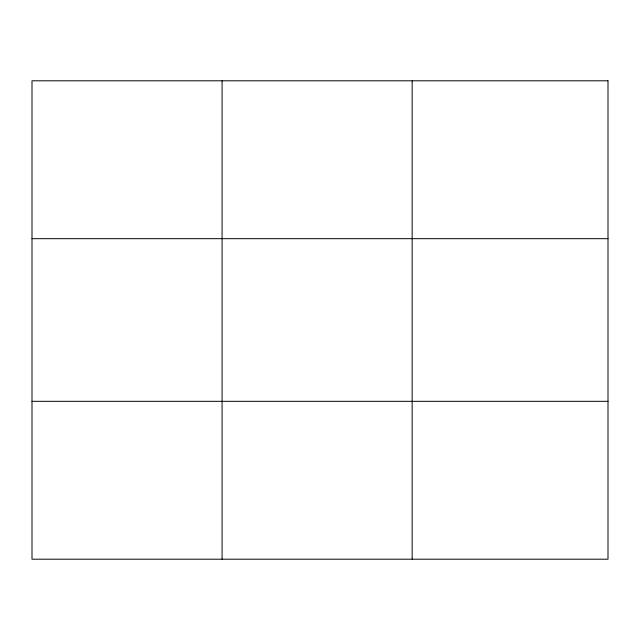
<?xml version="1.0" encoding="UTF-8"?>
<svg xmlns="http://www.w3.org/2000/svg" width="640" height="640" viewBox="0 0 640 640"><rect width="100%" height="100%" fill="white"/><g stroke="black" fill="none" stroke-linecap="round" stroke-linejoin="round"><path stroke-width="0.96" d="M222.08 80.8L222.08 559.2M412.16 80.8L412.16 559.2M32 238.672L608 238.672M32 401.328L608 401.328M608 80.8L608 559.2L32 559.2L32 80.8L608 80.8"/></g></svg>
